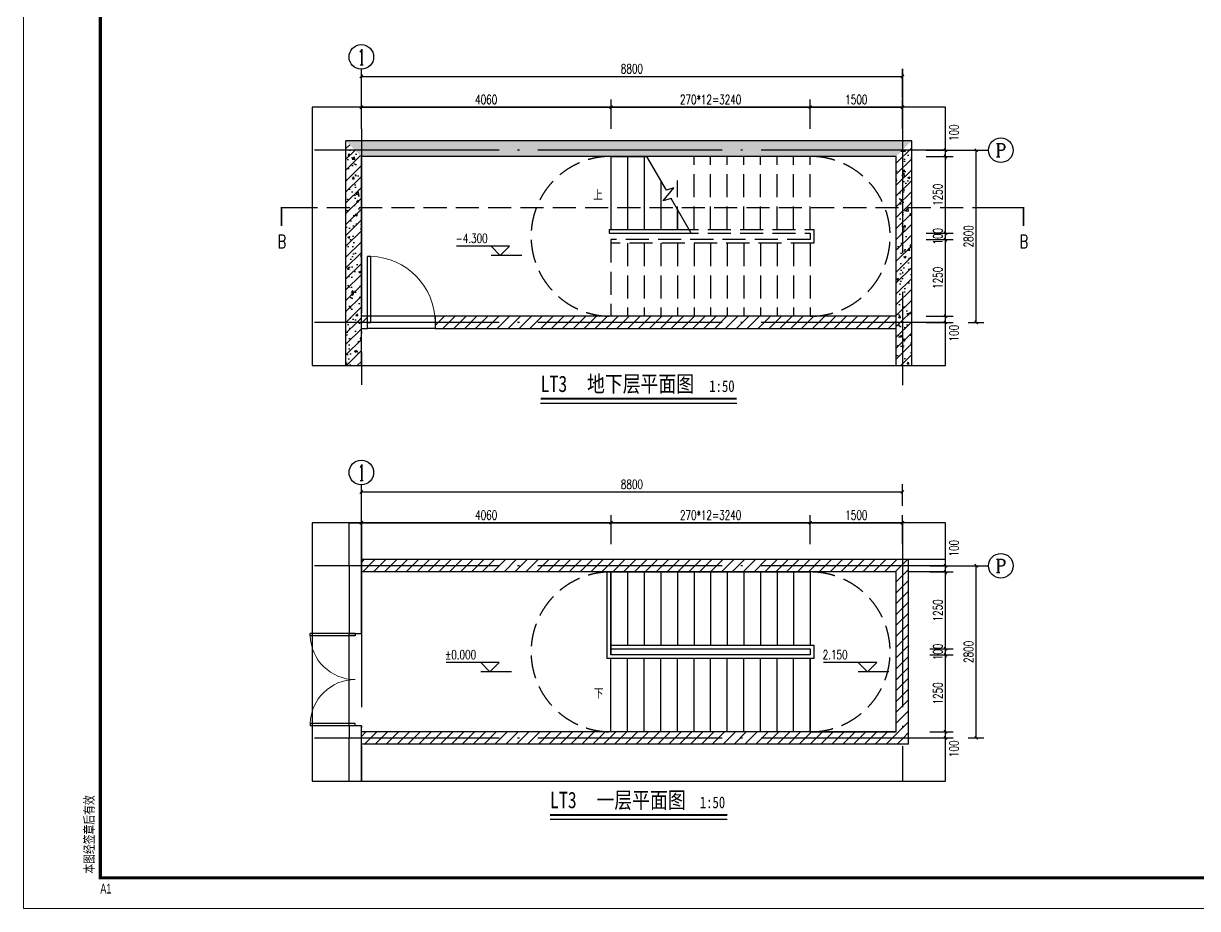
# Model space of a CAD drawing. Extents: x 409931 to 937299, y -508824 to 132289.
# Drawn here: x 570355 to 589449, y -204324 to -189934 of the extents above; entities that cross this region are included whole.
import ezdxf
from ezdxf.enums import TextEntityAlignment as Align

# ---------------------------------------------------------------- set-up
doc = ezdxf.new("R2010")
doc.units = 0
doc.header["$LTSCALE"] = 1500
doc.header["$MEASUREMENT"] = 0
doc.linetypes.add('DASH', pattern=[0.35, 0.25, -0.1])
doc.linetypes.add('DOTE', pattern=[2.42, 2, -0.2, 0.02, -0.2])
doc.layers.get('Defpoints').update_dxf_attribs({"color": 252})
for name, color, linetype in [('A-Carline(交通流线)', 136, 'Continuous'), ('A-Hatch2(建筑填充2立面)', 9, 'Continuous'), ('AXIS', 3, 'Continuous'), ('AXIS_TEXT', 7, 'Continuous'), ('DIM_ELEV', 3, 'Continuous'), ('DIM_SYMB', 3, 'Continuous'), ('DOOR_FIRE', 4, 'Continuous'), ('DOTE', 1, 'Continuous'), ('PUB_DIM', 3, 'Continuous'), ('PUB_HATCH', 8, 'Continuous'), ('PUB_TEXT', 7, 'Continuous'), ('STAIR', 2, 'Continuous'), ('WALL', 7, 'Continuous'), ('WALL-MOVE', 6, 'Continuous'), ('WINDOW', 4, 'Continuous')]:
    doc.layers.add(name, color=color, linetype=linetype)
doc.layers.add('TK', color=151, linetype='Continuous', lineweight=13)
doc.styles.add('_TCH_AXIS', font='COMPLEX', dxfattribs={"bigfont": 'GBCBIG'})
doc.styles.add('_TCH_DIM', font='SIMPLEX', dxfattribs={"bigfont": 'GBCBIG'})
doc.styles.add('_TCH_DIM_T3', font='SIMPLEX', dxfattribs={"width": 0.705882, "bigfont": 'GBCBIG'})
doc.styles.add('_TCH_LABEL', font='COMPLEX', dxfattribs={"bigfont": 'GBCBIG'})
doc.styles.add('T&D', font='haiwenrs.shx', dxfattribs={"width": 0.7, "bigfont": 'hztxt.shx'})
doc.styles.add('仿宋体', font='', dxfattribs={"width": 0.8})
doc.styles.get('仿宋体').set_extended_font_data('SimSun')
doc.dimstyles.new('_TCH_ARCH&&50', dxfattribs={"dimtxt": 148.75, "dimasz": 50, "dimexe": 125, "dimexo": 150, "dimgap": 50, "dimtad": 1, "dimdec": 0, "dimzin": 0, "dimdsep": 46, "dimtxsty": '_TCH_DIM_T3', "dimblk": 'ARCHTICK', "dimcen": 0.09, "dimclrt": 7, "dimazin": 2, "dimtfac": 1, "dimtdec": 0, "dimtix": 1, "dimtmove": 2, "dimatfit": 3, "dimfxl": 0, "dimtolj": 1, "dimtzin": 0, "dimarcsym": 0})
pattern_1 = [(45, (0, 89.76), (-88.388383, 88.388383), [])]
pattern_2 = [(45, (0, 0), (-88.388348, 88.388348), []), (50, (0, 0), (358.63009, -31.37607), [37.5, -412.5]), (355, (0, 0), (-69.37567, 376.09607), [30, -330]), (100.4514, (29.9, -2.6), (289.2547, 344.71977), [31.8701, -350.57106]), (46.1842, (0, 100), (533.62052, -82.7595), [56.25, -618.75]), (96.6356, (44.47, 93.1), (467.33135, 487.05894), [47.80514, -525.8565]), (351.1842, (0, 100), (467.33097, 487.0593), [45, -495]), (21, (50, 75), (298.45353, -201.30945), [37.5, -412.5]), (326, (50, 75), (121.65767, 362.57502), [30, -330]), (71.4514, (74.87, 58.22), (420.11131, 161.26525), [31.8701, -350.57106]), (37.5, (0, 0), (6.079928, 166.446927), [0, -326, 0, -335, 0, -331.25]), (7.5, (0, 0), (131.53477, 197.205856), [0, -191, 0, -318.5, 0, -126.25]), (327.5, (-111.5, 0), (266.911218, -11.277436), [0, -125, 0, -390, 0, -517.5]), (317.5, (-161.5, 0), (291.593085, 50.05249), [0, -162.5, 0, -259, 0, -367.5])]

# ---------------------------------------------------------------- blocks, each defined once
blk = doc.blocks.new('A1')
at = {"layer": 'TK'}
for p, q in [((-42050, 29700), (-42050, 0)), ((-40800, 29200), (-40800, 500)), ((-40800, 500), (-500, 500)), ((-42050, 0), (0, 0))]:
    blk.add_line(p, q, dxfattribs=at)
at = {"layer": 'TK', "const_width": 50}
blk.add_lwpolyline([(-40800, 29200), (-500, 29200), (-500, 500), (-40800, 500)], close=True, dxfattribs=at)
at = {"layer": 'TK', "style": 'T&D', "width": 0.7}
blk.add_text('本图经签章后有效', height=175, rotation=90, dxfattribs=at).set_placement((-40889, 567))
blk.add_text('A1', height=157.5, dxfattribs=at).set_placement((-40800, 244))
blk = doc.blocks.new('_ArchTick')
at = {"color": 0, "linetype": 'ByBlock', "const_width": 0.4}
blk.add_lwpolyline([(-0.5, -0.5), (0.5, 0.5)], dxfattribs=at)
blk = doc.blocks.new('*D330')
at = {"layer": 'Defpoints', "color": 0}
for p in [(584650, -191294), (583150, -191794), (584650, -191794)]:
    blk.add_point(p, dxfattribs=at)
at = {"layer": 'PUB_DIM', "color": 0, "lineweight": -2}
for p, q in [((583150, -191644), (583150, -191169)), ((583150, -191294), (584650, -191294)), ((584650, -191644), (584650, -191169))]:
    blk.add_line(p, q, dxfattribs=at)
at = {"layer": 'PUB_DIM', "color": 0, "lineweight": -2, "xscale": 50, "yscale": 50, "zscale": 50, "rotation": 180}
blk.add_blockref('_ArchTick', (583150, -191294), dxfattribs=at)
at = {"layer": 'PUB_DIM', "color": 0, "lineweight": -2, "xscale": 50, "yscale": 50, "zscale": 50}
blk.add_blockref('_ArchTick', (584650, -191294), dxfattribs=at)
at = {"layer": 'PUB_DIM', "color": 7, "insert": (583900, -191170), "char_height": 148.8, "attachment_point": 5, "style": '_TCH_DIM_T3'}
blk.add_mtext('\\A1;1500', dxfattribs=at)
blk = doc.blocks.new('*D331')
at = {"layer": 'Defpoints', "color": 0}
for p in [(583150, -191294), (579910, -191794), (583150, -191794)]:
    blk.add_point(p, dxfattribs=at)
at = {"layer": 'PUB_DIM', "color": 0, "lineweight": -2}
for p, q in [((579910, -191644), (579910, -191169)), ((579910, -191294), (583150, -191294)), ((583150, -191644), (583150, -191169))]:
    blk.add_line(p, q, dxfattribs=at)
at = {"layer": 'PUB_DIM', "color": 0, "lineweight": -2, "xscale": 50, "yscale": 50, "zscale": 50, "rotation": 180}
blk.add_blockref('_ArchTick', (579910, -191294), dxfattribs=at)
at = {"layer": 'PUB_DIM', "color": 0, "lineweight": -2, "xscale": 50, "yscale": 50, "zscale": 50}
blk.add_blockref('_ArchTick', (583150, -191294), dxfattribs=at)
at = {"layer": 'PUB_DIM', "color": 7, "insert": (581530, -191170), "char_height": 148.75, "attachment_point": 5, "style": '_TCH_DIM_T3'}
blk.add_mtext('\\A1;270*12=3240', dxfattribs=at)
blk = doc.blocks.new('*D332')
at = {"layer": 'Defpoints', "color": 0}
for p in [(579910, -191294), (575850, -191794), (579910, -191794)]:
    blk.add_point(p, dxfattribs=at)
at = {"layer": 'PUB_DIM', "color": 0, "lineweight": -2}
for p, q in [((575850, -191644), (575850, -191169)), ((575850, -191294), (579910, -191294)), ((579910, -191644), (579910, -191169))]:
    blk.add_line(p, q, dxfattribs=at)
at = {"layer": 'PUB_DIM', "color": 0, "lineweight": -2, "xscale": 50, "yscale": 50, "zscale": 50, "rotation": 180}
blk.add_blockref('_ArchTick', (575850, -191294), dxfattribs=at)
at = {"layer": 'PUB_DIM', "color": 0, "lineweight": -2, "xscale": 50, "yscale": 50, "zscale": 50}
blk.add_blockref('_ArchTick', (579910, -191294), dxfattribs=at)
at = {"layer": 'PUB_DIM', "color": 7, "insert": (577880, -191170), "char_height": 148.8, "attachment_point": 5, "style": '_TCH_DIM_T3'}
blk.add_mtext('\\A1;4060', dxfattribs=at)
blk = doc.blocks.new('*D333')
at = {"layer": 'Defpoints', "color": 0}
for p in [(584650, -190794), (575850, -191294), (584650, -191294)]:
    blk.add_point(p, dxfattribs=at)
at = {"layer": 'PUB_DIM', "color": 0, "lineweight": -2}
for p, q in [((575850, -191144), (575850, -190669)), ((584650, -191144), (584650, -190669)), ((575850, -190794), (584650, -190794))]:
    blk.add_line(p, q, dxfattribs=at)
at = {"layer": 'PUB_DIM', "color": 0, "lineweight": -2, "xscale": 50, "yscale": 50, "zscale": 50, "rotation": 180}
blk.add_blockref('_ArchTick', (575850, -190794), dxfattribs=at)
at = {"layer": 'PUB_DIM', "color": 0, "lineweight": -2, "xscale": 50, "yscale": 50, "zscale": 50}
blk.add_blockref('_ArchTick', (584650, -190794), dxfattribs=at)
at = {"layer": 'PUB_DIM', "color": 7, "insert": (580250, -190670), "char_height": 148.8, "attachment_point": 5, "style": '_TCH_DIM_T3'}
blk.add_mtext('\\A1;8800', dxfattribs=at)
blk = doc.blocks.new('*D334')
at = {"layer": 'Defpoints', "color": 0}
for p in [(585566, -191994), (585850, -191994), (585566, -194794)]:
    blk.add_point(p, dxfattribs=at)
at = {"layer": 'PUB_DIM', "color": 0, "lineweight": -2}
for p, q in [((585716, -191994), (585975, -191994)), ((585850, -194794), (585850, -191994)), ((585716, -194794), (585975, -194794))]:
    blk.add_line(p, q, dxfattribs=at)
at = {"layer": 'PUB_DIM', "color": 0, "lineweight": -2, "xscale": 50, "yscale": 50, "zscale": 50}
for p, rotation in [((585850, -191994), 90), ((585850, -194794), 270)]:
    blk.add_blockref('_ArchTick', p, dxfattribs=dict(at, rotation=rotation))
at = {"layer": 'PUB_DIM', "color": 7, "insert": (585725, -193394), "char_height": 148.8, "attachment_point": 5, "rotation": 90, "style": '_TCH_DIM_T3'}
blk.add_mtext('\\A1;2800', dxfattribs=at)
blk = doc.blocks.new('*D335')
at = {"layer": 'Defpoints', "color": 0}
for p in [(584885, -194694), (585350, -194694), (584885, -194794)]:
    blk.add_point(p, dxfattribs=at)
at = {"layer": 'PUB_DIM', "color": 0, "lineweight": -2}
for p, q in [((585035, -194694), (585475, -194694)), ((585350, -194794), (585350, -194694)), ((585035, -194794), (585475, -194794))]:
    blk.add_line(p, q, dxfattribs=at)
at = {"layer": 'PUB_DIM', "color": 0, "lineweight": -2, "xscale": 50, "yscale": 50, "zscale": 50}
for p, rotation in [((585350, -194694), 90), ((585350, -194794), 270)]:
    blk.add_blockref('_ArchTick', p, dxfattribs=dict(at, rotation=rotation))
at = {"layer": 'PUB_DIM', "color": 7, "insert": (585487, -194969), "char_height": 148.8, "attachment_point": 5, "rotation": 90, "style": '_TCH_DIM_T3'}
blk.add_mtext('\\A1;100', dxfattribs=at)
blk = doc.blocks.new('*D336')
at = {"layer": 'Defpoints', "color": 0}
for p in [(584885, -193444), (585350, -193444), (584885, -194694)]:
    blk.add_point(p, dxfattribs=at)
at = {"layer": 'PUB_DIM', "color": 0, "lineweight": -2}
for p, q in [((585035, -193444), (585475, -193444)), ((585350, -194694), (585350, -193444)), ((585035, -194694), (585475, -194694))]:
    blk.add_line(p, q, dxfattribs=at)
at = {"layer": 'PUB_DIM', "color": 0, "lineweight": -2, "xscale": 50, "yscale": 50, "zscale": 50}
for p, rotation in [((585350, -193444), 90), ((585350, -194694), 270)]:
    blk.add_blockref('_ArchTick', p, dxfattribs=dict(at, rotation=rotation))
at = {"layer": 'PUB_DIM', "color": 7, "insert": (585225, -194069), "char_height": 148.8, "attachment_point": 5, "rotation": 90, "style": '_TCH_DIM_T3'}
blk.add_mtext('\\A1;1250', dxfattribs=at)
blk = doc.blocks.new('*D337')
at = {"layer": 'Defpoints', "color": 0}
for p in [(584885, -193344), (585350, -193344), (584885, -193444)]:
    blk.add_point(p, dxfattribs=at)
at = {"layer": 'PUB_DIM', "color": 0, "lineweight": -2}
for p, q in [((585035, -193344), (585475, -193344)), ((585350, -193344), (585350, -193294)), ((585350, -193444), (585350, -193344)), ((585035, -193444), (585475, -193444)), ((585350, -193444), (585350, -193494))]:
    blk.add_line(p, q, dxfattribs=at)
at = {"layer": 'PUB_DIM', "color": 0, "lineweight": -2, "xscale": 50, "yscale": 50, "zscale": 50}
for p, rotation in [((585350, -193344), 270), ((585350, -193444), 90)]:
    blk.add_blockref('_ArchTick', p, dxfattribs=dict(at, rotation=rotation))
at = {"layer": 'PUB_DIM', "color": 7, "insert": (585225, -193394), "char_height": 148.8, "attachment_point": 5, "rotation": 90, "style": '_TCH_DIM_T3'}
blk.add_mtext('\\A1;100', dxfattribs=at)
blk = doc.blocks.new('*D338')
at = {"layer": 'Defpoints', "color": 0}
for p in [(584885, -192094), (585350, -192094), (584885, -193344)]:
    blk.add_point(p, dxfattribs=at)
at = {"layer": 'PUB_DIM', "color": 0, "lineweight": -2}
for p, q in [((585035, -192094), (585475, -192094)), ((585350, -193344), (585350, -192094)), ((585035, -193344), (585475, -193344))]:
    blk.add_line(p, q, dxfattribs=at)
at = {"layer": 'PUB_DIM', "color": 0, "lineweight": -2, "xscale": 50, "yscale": 50, "zscale": 50}
for p, rotation in [((585350, -192094), 90), ((585350, -193344), 270)]:
    blk.add_blockref('_ArchTick', p, dxfattribs=dict(at, rotation=rotation))
at = {"layer": 'PUB_DIM', "color": 7, "insert": (585225, -192719), "char_height": 148.8, "attachment_point": 5, "rotation": 90, "style": '_TCH_DIM_T3'}
blk.add_mtext('\\A1;1250', dxfattribs=at)
blk = doc.blocks.new('*D339')
at = {"layer": 'Defpoints', "color": 0}
for p in [(584885, -191994), (585350, -191994), (584885, -192094)]:
    blk.add_point(p, dxfattribs=at)
at = {"layer": 'PUB_DIM', "color": 0, "lineweight": -2}
for p, q in [((585035, -191994), (585475, -191994)), ((585350, -191994), (585350, -191944)), ((585350, -192094), (585350, -191994)), ((585035, -192094), (585475, -192094)), ((585350, -192094), (585350, -192144))]:
    blk.add_line(p, q, dxfattribs=at)
at = {"layer": 'PUB_DIM', "color": 0, "lineweight": -2, "xscale": 50, "yscale": 50, "zscale": 50}
for p, rotation in [((585350, -191994), 270), ((585350, -192094), 90)]:
    blk.add_blockref('_ArchTick', p, dxfattribs=dict(at, rotation=rotation))
at = {"layer": 'PUB_DIM', "color": 7, "insert": (585487, -191709), "char_height": 148.8, "attachment_point": 5, "rotation": 90, "style": '_TCH_DIM_T3'}
blk.add_mtext('\\A1;100', dxfattribs=at)
blk = doc.blocks.new('*D340')
at = {"layer": 'Defpoints', "color": 0}
for p in [(584650, -198051), (583150, -198551), (584650, -198551)]:
    blk.add_point(p, dxfattribs=at)
at = {"layer": 'PUB_DIM', "color": 0, "lineweight": -2}
for p, q in [((583150, -198401), (583150, -197926)), ((584650, -198401), (584650, -197926)), ((583150, -198051), (584650, -198051))]:
    blk.add_line(p, q, dxfattribs=at)
at = {"layer": 'PUB_DIM', "color": 0, "lineweight": -2, "xscale": 50, "yscale": 50, "zscale": 50, "rotation": 180}
blk.add_blockref('_ArchTick', (583150, -198051), dxfattribs=at)
at = {"layer": 'PUB_DIM', "color": 0, "lineweight": -2, "xscale": 50, "yscale": 50, "zscale": 50}
blk.add_blockref('_ArchTick', (584650, -198051), dxfattribs=at)
at = {"layer": 'PUB_DIM', "color": 7, "insert": (583900, -197927), "char_height": 148.8, "attachment_point": 5, "style": '_TCH_DIM_T3'}
blk.add_mtext('\\A1;1500', dxfattribs=at)
blk = doc.blocks.new('*D341')
at = {"layer": 'Defpoints', "color": 0}
for p in [(583150, -198051), (579910, -198551), (583150, -198551)]:
    blk.add_point(p, dxfattribs=at)
at = {"layer": 'PUB_DIM', "color": 0, "lineweight": -2}
for p, q in [((579910, -198401), (579910, -197926)), ((583150, -198401), (583150, -197926)), ((579910, -198051), (583150, -198051))]:
    blk.add_line(p, q, dxfattribs=at)
at = {"layer": 'PUB_DIM', "color": 0, "lineweight": -2, "xscale": 50, "yscale": 50, "zscale": 50, "rotation": 180}
blk.add_blockref('_ArchTick', (579910, -198051), dxfattribs=at)
at = {"layer": 'PUB_DIM', "color": 0, "lineweight": -2, "xscale": 50, "yscale": 50, "zscale": 50}
blk.add_blockref('_ArchTick', (583150, -198051), dxfattribs=at)
at = {"layer": 'PUB_DIM', "color": 7, "insert": (581530, -197927), "char_height": 148.75, "attachment_point": 5, "style": '_TCH_DIM_T3'}
blk.add_mtext('\\A1;270*12=3240', dxfattribs=at)
blk = doc.blocks.new('*D342')
at = {"layer": 'Defpoints', "color": 0}
for p in [(579910, -198051), (575850, -198551), (579910, -198551)]:
    blk.add_point(p, dxfattribs=at)
at = {"layer": 'PUB_DIM', "color": 0, "lineweight": -2}
for p, q in [((575850, -198401), (575850, -197926)), ((579910, -198401), (579910, -197926)), ((575850, -198051), (579910, -198051))]:
    blk.add_line(p, q, dxfattribs=at)
at = {"layer": 'PUB_DIM', "color": 0, "lineweight": -2, "xscale": 50, "yscale": 50, "zscale": 50, "rotation": 180}
blk.add_blockref('_ArchTick', (575850, -198051), dxfattribs=at)
at = {"layer": 'PUB_DIM', "color": 0, "lineweight": -2, "xscale": 50, "yscale": 50, "zscale": 50}
blk.add_blockref('_ArchTick', (579910, -198051), dxfattribs=at)
at = {"layer": 'PUB_DIM', "color": 7, "insert": (577880, -197927), "char_height": 148.8, "attachment_point": 5, "style": '_TCH_DIM_T3'}
blk.add_mtext('\\A1;4060', dxfattribs=at)
blk = doc.blocks.new('*D343')
at = {"layer": 'Defpoints', "color": 0}
for p in [(584650, -197551), (575850, -197926), (584650, -197926)]:
    blk.add_point(p, dxfattribs=at)
at = {"layer": 'PUB_DIM', "color": 0, "lineweight": -2}
for p, q in [((575850, -197776), (575850, -197426)), ((584650, -197776), (584650, -197426)), ((575850, -197551), (584650, -197551))]:
    blk.add_line(p, q, dxfattribs=at)
at = {"layer": 'PUB_DIM', "color": 0, "lineweight": -2, "xscale": 50, "yscale": 50, "zscale": 50, "rotation": 180}
blk.add_blockref('_ArchTick', (575850, -197551), dxfattribs=at)
at = {"layer": 'PUB_DIM', "color": 0, "lineweight": -2, "xscale": 50, "yscale": 50, "zscale": 50}
blk.add_blockref('_ArchTick', (584650, -197551), dxfattribs=at)
at = {"layer": 'PUB_DIM', "color": 7, "insert": (580250, -197427), "char_height": 148.8, "attachment_point": 5, "style": '_TCH_DIM_T3'}
blk.add_mtext('\\A1;8800', dxfattribs=at)
blk = doc.blocks.new('*D344')
at = {"layer": 'Defpoints', "color": 0}
for p in [(585566, -198751), (585850, -198751), (585566, -201551)]:
    blk.add_point(p, dxfattribs=at)
at = {"layer": 'PUB_DIM', "color": 0, "lineweight": -2}
for p, q in [((585716, -198751), (585975, -198751)), ((585850, -201551), (585850, -198751)), ((585716, -201551), (585975, -201551))]:
    blk.add_line(p, q, dxfattribs=at)
at = {"layer": 'PUB_DIM', "color": 0, "lineweight": -2, "xscale": 50, "yscale": 50, "zscale": 50}
for p, rotation in [((585850, -198751), 90), ((585850, -201551), 270)]:
    blk.add_blockref('_ArchTick', p, dxfattribs=dict(at, rotation=rotation))
at = {"layer": 'PUB_DIM', "color": 7, "insert": (585725, -200151), "char_height": 148.8, "attachment_point": 5, "rotation": 90, "style": '_TCH_DIM_T3'}
blk.add_mtext('\\A1;2800', dxfattribs=at)
blk = doc.blocks.new('*D345')
at = {"layer": 'Defpoints', "color": 0}
for p in [(584944, -201451), (584944, -201551), (585350, -201451)]:
    blk.add_point(p, dxfattribs=at)
at = {"layer": 'PUB_DIM', "color": 0, "lineweight": -2}
for p, q in [((585094, -201451), (585475, -201451)), ((585094, -201551), (585475, -201551)), ((585350, -201551), (585350, -201451))]:
    blk.add_line(p, q, dxfattribs=at)
at = {"layer": 'PUB_DIM', "color": 0, "lineweight": -2, "xscale": 50, "yscale": 50, "zscale": 50}
for p, rotation in [((585350, -201451), 90), ((585350, -201551), 270)]:
    blk.add_blockref('_ArchTick', p, dxfattribs=dict(at, rotation=rotation))
at = {"layer": 'PUB_DIM', "color": 7, "insert": (585487, -201726), "char_height": 148.8, "attachment_point": 5, "rotation": 90, "style": '_TCH_DIM_T3'}
blk.add_mtext('\\A1;100', dxfattribs=at)
blk = doc.blocks.new('*D346')
at = {"layer": 'Defpoints', "color": 0}
for p in [(584944, -200201), (585350, -200201), (584944, -201451)]:
    blk.add_point(p, dxfattribs=at)
at = {"layer": 'PUB_DIM', "color": 0, "lineweight": -2}
for p, q in [((585094, -200201), (585475, -200201)), ((585350, -201451), (585350, -200201)), ((585094, -201451), (585475, -201451))]:
    blk.add_line(p, q, dxfattribs=at)
at = {"layer": 'PUB_DIM', "color": 0, "lineweight": -2, "xscale": 50, "yscale": 50, "zscale": 50}
for p, rotation in [((585350, -200201), 90), ((585350, -201451), 270)]:
    blk.add_blockref('_ArchTick', p, dxfattribs=dict(at, rotation=rotation))
at = {"layer": 'PUB_DIM', "color": 7, "insert": (585225, -200826), "char_height": 148.8, "attachment_point": 5, "rotation": 90, "style": '_TCH_DIM_T3'}
blk.add_mtext('\\A1;1250', dxfattribs=at)
blk = doc.blocks.new('*D347')
at = {"layer": 'Defpoints', "color": 0}
for p in [(584944, -200101), (585350, -200101), (584944, -200201)]:
    blk.add_point(p, dxfattribs=at)
at = {"layer": 'PUB_DIM', "color": 0, "lineweight": -2}
for p, q in [((585094, -200101), (585475, -200101)), ((585350, -200101), (585350, -200051)), ((585350, -200201), (585350, -200101)), ((585094, -200201), (585475, -200201)), ((585350, -200201), (585350, -200251))]:
    blk.add_line(p, q, dxfattribs=at)
at = {"layer": 'PUB_DIM', "color": 0, "lineweight": -2, "xscale": 50, "yscale": 50, "zscale": 50}
for p, rotation in [((585350, -200101), 270), ((585350, -200201), 90)]:
    blk.add_blockref('_ArchTick', p, dxfattribs=dict(at, rotation=rotation))
at = {"layer": 'PUB_DIM', "color": 7, "insert": (585225, -200151), "char_height": 148.8, "attachment_point": 5, "rotation": 90, "style": '_TCH_DIM_T3'}
blk.add_mtext('\\A1;100', dxfattribs=at)
blk = doc.blocks.new('*D348')
at = {"layer": 'Defpoints', "color": 0}
for p in [(584944, -198851), (585350, -198851), (584944, -200101)]:
    blk.add_point(p, dxfattribs=at)
at = {"layer": 'PUB_DIM', "color": 0, "lineweight": -2}
for p, q in [((585094, -198851), (585475, -198851)), ((585350, -200101), (585350, -198851)), ((585094, -200101), (585475, -200101))]:
    blk.add_line(p, q, dxfattribs=at)
at = {"layer": 'PUB_DIM', "color": 0, "lineweight": -2, "xscale": 50, "yscale": 50, "zscale": 50}
for p, rotation in [((585350, -198851), 90), ((585350, -200101), 270)]:
    blk.add_blockref('_ArchTick', p, dxfattribs=dict(at, rotation=rotation))
at = {"layer": 'PUB_DIM', "color": 7, "insert": (585225, -199476), "char_height": 148.8, "attachment_point": 5, "rotation": 90, "style": '_TCH_DIM_T3'}
blk.add_mtext('\\A1;1250', dxfattribs=at)
blk = doc.blocks.new('*D349')
at = {"layer": 'Defpoints', "color": 0}
for p in [(584944, -198751), (585350, -198751), (584944, -198851)]:
    blk.add_point(p, dxfattribs=at)
at = {"layer": 'PUB_DIM', "color": 0, "lineweight": -2}
for p, q in [((585094, -198751), (585475, -198751)), ((585350, -198751), (585350, -198701)), ((585350, -198851), (585350, -198751)), ((585094, -198851), (585475, -198851)), ((585350, -198851), (585350, -198901))]:
    blk.add_line(p, q, dxfattribs=at)
at = {"layer": 'PUB_DIM', "color": 0, "lineweight": -2, "xscale": 50, "yscale": 50, "zscale": 50}
for p, rotation in [((585350, -198751), 270), ((585350, -198851), 90)]:
    blk.add_blockref('_ArchTick', p, dxfattribs=dict(at, rotation=rotation))
at = {"layer": 'PUB_DIM', "color": 7, "insert": (585487, -198466), "char_height": 148.8, "attachment_point": 5, "rotation": 90, "style": '_TCH_DIM_T3'}
blk.add_mtext('\\A1;100', dxfattribs=at)
blk = doc.blocks.new('$DorLib2D$00000002')
for p, q in [((-0.5, 0), (-0.5, 0.4875)), ((-0.475, 0.4875), (-0.5, 0.4875)), ((-0.475, 0), (-0.475, 0.4875)), ((0.475, 0), (0.475, 0.4875)), ((0.475, 0.4875), (0.5, 0.4875)), ((0.5, 0), (0.5, 0.4875)), ((-0.5, 0), (-0.475, 0)), ((0.5, 0), (0.475, 0))]:
    blk.add_line(p, q)
at = {"lineweight": 13}
for centre, start, end in [((-0.4875, 0), 0, 88.53072), ((0.4875, 0), 91.46928, 180)]:
    blk.add_arc(centre, 0.4875, start, end, dxfattribs=at)
blk = doc.blocks.new('$DorLib2D$00000001')
for p, q in [((0.45, 0.975), (0.5, 0.975)), ((0.45, 0), (0.45, 0.975)), ((0.5, 0), (0.5, 0.975)), ((0.5, 0), (0.45, 0))]:
    blk.add_line(p, q)
at = {"lineweight": 13}
blk.add_arc((0.475, 0), 0.975, 91.4693, 180, dxfattribs=at)

msp = doc.modelspace()

# ---------------------------------------------------------------- hatches: boundary and pattern name
at = {"layer": 'PUB_HATCH'}
h = msp.add_hatch(dxfattribs=at)
h.set_pattern_fill('钢筋混凝土', color=256, scale=50, style=0)
h.set_pattern_definition(pattern_2)
h.paths.add_polyline_path([(584549.8, -192094.2), (584799.8, -191844.2), (575599.8, -191844.2), (575849.8, -192094.2)])
h = msp.add_hatch(dxfattribs=at)
h.set_pattern_fill('钢筋混凝土', color=256, scale=50, style=0)
h.set_pattern_definition(pattern_2)
h.paths.add_polyline_path([(575599.8, -194794.2), (575849.8, -194794.2), (575849.8, -192094.2), (575599.8, -191844.2)])
h = msp.add_hatch(dxfattribs=at)
h.set_pattern_fill('钢筋混凝土', color=256, scale=50, style=0)
h.set_pattern_definition(pattern_2)
h.paths.add_polyline_path([(584549.8, -194794.2), (584799.8, -194794.2), (584799.8, -191844.2), (584549.8, -192094.2)])
h = msp.add_hatch(dxfattribs=at)
h.set_pattern_fill('普通砖', color=256, scale=50, style=0)
h.set_pattern_definition(pattern_1)
h.paths.add_polyline_path([(575849.8, -194894.2), (575949.8, -194894.2), (575949.8, -194694.2), (575849.8, -194694.2)])
h = msp.add_hatch(dxfattribs=at)
h.set_pattern_fill('普通砖', color=256, scale=50, style=0)
h.set_pattern_definition(pattern_1)
h.paths.add_polyline_path([(584549.8, -194694.2), (577049.8, -194694.2), (577049.8, -194894.2), (584549.8, -194894.2)])
h = msp.add_hatch(dxfattribs=at)
h.set_pattern_fill('钢筋混凝土', color=256, scale=50, style=0)
h.set_pattern_definition(pattern_2)
h.paths.add_polyline_path([(575849.8, -195494.2), (575849.8, -194794.2), (575599.8, -194794.2), (575599.8, -195494.2)])
h = msp.add_hatch(dxfattribs=at)
h.set_pattern_fill('钢筋混凝土', color=256, scale=50, style=0)
h.set_pattern_definition(pattern_2)
h.paths.add_polyline_path([(584799.8, -195494.2), (584799.8, -194794.2), (584549.8, -194794.2), (584549.8, -195494.2)])
h = msp.add_hatch(dxfattribs=at)
h.set_pattern_fill('普通砖', color=256, scale=50, style=0)
h.set_pattern_definition(pattern_1)
h.paths.add_polyline_path([(584549.8, -198851.2), (584749.8, -198651.2), (575849.8, -198651.2), (575849.8, -198851.2)])
h = msp.add_hatch(dxfattribs=at)
h.set_pattern_fill('普通砖', color=256, scale=50, style=0)
h.set_pattern_definition(pattern_1)
h.paths.add_polyline_path([(584549.8, -201451.2), (584749.8, -201651.2), (584749.8, -198651.2), (584549.8, -198851.2)])
h = msp.add_hatch(dxfattribs=at)
h.set_pattern_fill('普通砖', color=256, scale=50, style=0)
h.set_pattern_definition(pattern_1)
h.paths.add_polyline_path([(584749.8, -201651.2), (584549.8, -201451.2), (575849.8, -201451.2), (575849.8, -201651.2)])

# ---------------------------------------------------------------- linework, layer by layer
at = {"layer": 'A-Carline(交通流线)', "linetype": 'DASH'}
for centre, start, end in [((579909.8, -193394.2), 89.99945, 270), ((583149.8, -193394.2), 270, 90.00055), ((579909.8, -200151.2), 89.99945, 270), ((583149.8, -200151.2), 270, 90.00055)]:
    msp.add_arc(centre, 1300, start, end, dxfattribs=at)
at = {"layer": 'A-Hatch2(建筑填充2立面)'}
for points in [[(585349.8, -191294.2), (575049.8, -191294.2), (575049.8, -195494.2), (585349.8, -195494.2)], [(585349.8, -198051.2), (575049.8, -198051.2), (575049.8, -202251.2), (585349.8, -202251.2)]]:
    msp.add_lwpolyline(points, close=True, dxfattribs=at)
at = {"layer": 'AXIS'}
for p, q in [((575849.8, -191294.2), (575849.8, -190677.7)), ((585349.8, -191994.2), (586049.8, -191994.2)), ((575849.8, -198051.2), (575849.8, -197434.6)), ((585349.8, -198751.2), (586049.8, -198751.2))]:
    msp.add_line(p, q, dxfattribs=at)
for centre in [(575849.8, -190477.7), (586249.8, -191994.2), (575849.8, -197234.6), (586249.8, -198751.2)]:
    msp.add_circle(centre, 200, dxfattribs=at)
at = {"layer": 'DIM_ELEV'}
for p, q in [((578260, -193554.8), (577397, -193554.8)), ((578110, -193704.8), (577960, -193554.8)), ((578110, -193704.8), (578260, -193554.8)), ((578460, -193704.8), (577960, -193704.8)), ((578090.8, -200324.2), (577227.8, -200324.2)), ((577940.8, -200474.2), (577790.8, -200324.2)), ((578290.8, -200474.2), (577790.8, -200474.2)), ((577940.8, -200474.2), (578090.8, -200324.2)), ((584230.8, -200324.2), (583367.8, -200324.2)), ((584080.8, -200474.2), (583930.8, -200324.2)), ((584430.8, -200474.2), (583930.8, -200474.2)), ((584080.8, -200474.2), (584230.8, -200324.2))]:
    msp.add_line(p, q, dxfattribs=at)
at = {"layer": 'DIM_SYMB', "linetype": 'DASH'}
msp.add_line((574762.8, -192928), (586117.6, -192928), dxfattribs=at)
at = {"layer": 'DIM_SYMB'}
for points in [[(579774.8, -192719.2, 0, 0, 0), (580569.8, -192719.2, 40, 0, 0), (580719.8, -192719.2, 0, 0, 0)], [(579774.8, -200826.2, 0, 0, 0), (583849.8, -200826.2, 0, 0, 0), (583849.8, -199476.2, 0, 0, 0), (580194.8, -199476.2, 40, 0, 0), (580044.8, -199476.2, 0, 0, 0)]]:
    msp.add_lwpolyline(points, format="xyseb", dxfattribs=at)
for points, const_width in [([(574549.8, -193228), (574549.8, -192928), (575049.8, -192928)], 25), ([(586117.6, -192928), (586617.6, -192928), (586617.6, -193228)], 25), ([(578764.4, -196035.2), (581954, -196035.2)], 35), ([(578918, -202802.1), (581800.4, -202802.1)], 35)]:
    msp.add_lwpolyline(points, dxfattribs=dict(at, const_width=const_width))
for points in [[(578764.4, -196105.2), (581954, -196105.2)], [(578918, -202872.1), (581800.4, -202872.1)]]:
    msp.add_lwpolyline(points, dxfattribs=at)
at = {"layer": 'DOOR_FIRE'}
for p, q in [((577049.8, -194694.2, 120), (575949.8, -194694.2, 120)), ((577049.8, -194894.2, 120), (575949.8, -194894.2, 120))]:
    msp.add_line(p, q, dxfattribs=at)
at = {"layer": 'DOTE', "color": 1, "linetype": 'DOTE'}
for p, q in [((584649.8, -190669.2), (584649.8, -195812.5)), ((575849.8, -191644.2), (575849.8, -195808.9)), ((585349.8, -191994.2), (575049.8, -191994.2)), ((585349.8, -194794.2), (575049.8, -194794.2)), ((575849.8, -198051.2), (575849.8, -202251.2)), ((575849.8, -198051.2), (575849.8, -202251.2)), ((584649.8, -198051.2), (584649.8, -202251.2)), ((585349.8, -198751.2), (575049.8, -198751.2)), ((585349.8, -201551.2), (575049.8, -201551.2))]:
    msp.add_line(p, q, dxfattribs=at)
at = {"layer": 'STAIR'}
for p, q in [((579909.8, -192094.2), (580494, -192094.2)), ((579909.8, -192094.2), (579909.8, -193284.2)), ((580179.8, -192094.2), (580179.8, -193284.2)), ((580449.8, -192094.2), (580449.8, -193284.2)), ((580809.9, -192641.4), (580494, -192094.2)), ((580719.8, -192485.4), (580719.8, -193284.2)), ((580759.4, -192814.7), (580932.3, -192608.6)), ((580932.3, -192608.6), (580809.9, -192641.4)), ((580889.8, -192779.7), (580759.4, -192814.7)), ((581215.7, -193344.2), (580889.8, -192779.7)), ((580989.8, -192953), (580989.8, -193284.2)), ((579879.8, -193284.2), (581181, -193284.2)), ((579879.8, -193284.2), (579879.8, -193344.2)), ((579879.8, -193344.2), (581215.7, -193344.2)), ((579909.8, -193344.2), (581215.7, -193344.2)), ((579849.8, -200261.2), (579849.8, -198851.2)), ((579849.8, -198851.2), (579909.8, -198851.2)), ((579909.8, -198851.2), (583149.8, -198851.2)), ((579909.8, -198851.2), (579909.8, -200041.2)), ((579909.8, -200201.2), (579909.8, -198851.2)), ((580179.8, -198851.2), (580179.8, -200041.2)), ((580449.8, -198851.2), (580449.8, -200041.2)), ((580719.8, -198851.2), (580719.8, -200041.2)), ((580989.8, -198851.2), (580989.8, -200041.2)), ((581259.8, -198851.2), (581259.8, -200041.2)), ((581529.8, -198851.2), (581529.8, -200041.2)), ((581799.8, -198851.2), (581799.8, -200041.2)), ((582069.8, -198851.2), (582069.8, -200041.2)), ((582339.8, -198851.2), (582339.8, -200041.2)), ((582609.8, -198851.2), (582609.8, -200041.2)), ((582879.8, -198851.2), (582879.8, -200041.2)), ((583149.8, -198851.2), (583149.8, -200041.2)), ((584549.8, -198851.2), (583149.8, -198851.2)), ((583149.8, -198851.2), (583149.8, -200041.2)), ((584549.8, -201451.2), (584549.8, -198851.2)), ((579909.8, -200041.2), (579909.8, -200101.2)), ((579909.8, -200041.2), (583209.8, -200041.2)), ((579909.8, -200041.2), (579909.8, -200101.2)), ((579909.8, -200101.2), (583149.8, -200101.2)), ((579909.8, -200101.2), (583149.8, -200101.2)), ((579909.8, -200101.2), (579909.8, -200201.2)), ((583149.8, -200101.2), (583149.8, -200201.2)), ((583149.8, -200101.2), (583149.8, -200201.2)), ((583209.8, -200041.2), (583209.8, -200261.2)), ((583209.8, -200261.2), (579849.8, -200261.2)), ((583149.8, -200201.2), (579909.8, -200201.2)), ((583149.8, -200201.2), (579909.8, -200201.2)), ((579909.8, -201451.2), (579909.8, -200261.2)), ((580179.8, -201451.2), (580179.8, -200261.2)), ((580449.8, -201451.2), (580449.8, -200261.2)), ((580719.8, -201451.2), (580719.8, -200261.2)), ((580989.8, -201451.2), (580989.8, -200261.2)), ((581259.8, -201451.2), (581259.8, -200261.2)), ((581529.8, -201451.2), (581529.8, -200261.2)), ((581799.8, -201451.2), (581799.8, -200261.2)), ((582069.8, -201451.2), (582069.8, -200261.2)), ((582339.8, -201451.2), (582339.8, -200261.2)), ((582609.8, -201451.2), (582609.8, -200261.2)), ((582879.8, -201451.2), (582879.8, -200261.2)), ((583149.8, -201451.2), (583149.8, -200261.2)), ((583149.8, -200261.2), (583149.8, -201451.2)), ((583149.8, -201451.2), (579909.8, -201451.2)), ((583149.8, -201451.2), (584549.8, -201451.2))]:
    msp.add_line(p, q, dxfattribs=at)
at = {"layer": 'STAIR', "linetype": 'DASH'}
for p, q in [((581259.8, -193284.2), (581259.8, -192094.2)), ((581529.8, -193284.2), (581529.8, -192094.2)), ((581799.8, -193284.2), (581799.8, -192094.2)), ((582069.8, -193284.2), (582069.8, -192094.2)), ((582339.8, -193284.2), (582339.8, -192094.2)), ((582609.8, -193284.2), (582609.8, -192094.2)), ((582879.8, -193284.2), (582879.8, -192094.2)), ((583149.8, -193284.2), (583149.8, -192094.2)), ((580989.8, -193284.2), (580989.8, -192485.4)), ((579909.8, -193284.2), (583209.8, -193284.2)), ((579909.8, -193344.2), (583149.8, -193344.2)), ((583149.8, -193344.2), (583149.8, -193444.2)), ((583209.8, -193284.2), (583209.8, -193504.2)), ((583149.8, -193444.2), (579909.8, -193444.2)), ((579909.8, -193444.2), (579909.8, -194694.2)), ((583209.8, -193504.2), (579909.8, -193504.2)), ((580179.8, -193504.2), (580179.8, -194694.2)), ((580449.8, -193504.2), (580449.8, -194694.2)), ((580719.8, -193504.2), (580719.8, -194694.2)), ((580989.8, -193504.2), (580989.8, -194694.2)), ((581259.8, -193504.2), (581259.8, -194694.2)), ((581529.8, -193504.2), (581529.8, -194694.2)), ((581799.8, -193504.2), (581799.8, -194694.2)), ((582069.8, -193504.2), (582069.8, -194694.2)), ((582339.8, -193504.2), (582339.8, -194694.2)), ((582609.8, -193504.2), (582609.8, -194694.2)), ((582879.8, -193504.2), (582879.8, -194694.2)), ((583149.8, -193504.2), (583149.8, -194694.2))]:
    msp.add_line(p, q, dxfattribs=at)
at = {"layer": 'WALL'}
for p, q in [((584799.8, -191844.2), (575599.8, -191844.2)), ((575599.8, -194794.2), (575599.8, -191844.2)), ((584799.8, -194794.2), (584799.8, -191844.2)), ((584549.8, -192094.2), (575849.8, -192094.2)), ((575849.8, -194794.2), (575849.8, -192094.2)), ((584549.8, -194794.2), (584549.8, -192094.2)), ((575949.8, -194694.2), (575849.8, -194694.2)), ((575949.8, -194894.2), (575949.8, -194694.2)), ((584549.8, -194694.2), (577049.8, -194694.2)), ((577049.8, -194694.2), (577049.8, -194894.2)), ((575599.8, -195494.2), (575599.8, -194794.2)), ((575849.8, -195494.2), (575849.8, -194794.2)), ((575849.8, -194894.2), (575949.8, -194894.2)), ((577049.8, -194894.2), (584549.8, -194894.2)), ((584549.8, -195494.2), (584549.8, -194794.2)), ((584799.8, -195494.2), (584799.8, -194794.2)), ((575599.8, -195494.2), (575849.8, -195494.2)), ((584549.8, -195494.2), (584799.8, -195494.2)), ((584749.8, -198651.2), (575849.8, -198651.2)), ((584749.8, -201651.2), (584749.8, -198651.2)), ((584549.8, -198851.2), (575849.8, -198851.2)), ((584549.8, -201451.2), (584549.8, -198851.2)), ((584549.8, -201451.2), (575849.8, -201451.2)), ((584749.8, -201651.2), (575849.8, -201651.2))]:
    msp.add_line(p, q, dxfattribs=at)
at = {"layer": 'WALL-MOVE'}
for p, q in [((575649.8, -198751.2), (575649.8, -198051.2)), ((575649.8, -198051.2), (575849.8, -198051.2)), ((575849.8, -198751.2), (575849.8, -198051.2)), ((575649.8, -198751.2), (575649.8, -199851.2)), ((575849.8, -199851.2), (575849.8, -198751.2)), ((585349.8, -198651.2), (584749.8, -198651.2)), ((585349.8, -198851.2), (585349.8, -198651.2)), ((585349.8, -198851.2), (584749.8, -198851.2)), ((575649.8, -199851.2), (575849.8, -199851.2)), ((575849.8, -201351.2), (575649.8, -201351.2)), ((575649.8, -201351.2), (575649.8, -201551.2)), ((575849.8, -201551.2), (575849.8, -201351.2)), ((575649.8, -202251.2), (575649.8, -201551.2)), ((575849.8, -202251.2), (575849.8, -201551.2)), ((575649.8, -202251.2), (575849.8, -202251.2))]:
    msp.add_line(p, q, dxfattribs=at)
at = {"layer": 'WINDOW'}
msp.add_line((575649.8, -201351.2), (575649.8, -199851.2), dxfattribs=at)

# ---------------------------------------------------------------- block references
at = {"layer": 'DOOR_FIRE', "xscale": 1100, "yscale": -1100, "zscale": 200, "rotation": 180.0000000024462}
msp.add_blockref('$DorLib2D$00000001', (576499.8, -194794.2), dxfattribs=at)
at = {"layer": 'TK'}
msp.add_blockref('A1', (612404.8, -204323.5), dxfattribs=at)
at = {"layer": 'WINDOW', "xscale": -1500, "yscale": 1500, "zscale": -1500, "rotation": 90.00000000460237}
msp.add_blockref('$DorLib2D$00000002', (575749.8, -200601.2), dxfattribs=at)

# ---------------------------------------------------------------- texts
at = {"layer": 'AXIS_TEXT', "style": '_TCH_AXIS'}
for s, height, p, p2 in [('1', 257.4, (575794.7, -190606.3), (575905, -190606.3)), ('P', 217.6, (586161.7, -192103), (586337.9, -192103)), ('1', 257.4, (575794.7, -197363.3), (575905, -197363.3)), ('P', 217.6, (586161.7, -198860), (586337.9, -198860))]:
    msp.add_text(s, height=height, dxfattribs=at).set_placement(p, p2, align=Align.FIT)
at = {"layer": 'PUB_TEXT', "style": '_TCH_DIM'}
for s, p in [('上', (579618.1, -192806.7)), ('下', (579627.4, -200913.7))]:
    msp.add_text(s, height=168.8, dxfattribs=at).set_placement(p)
at = {"layer": 'PUB_TEXT'}
for s, height, style, width, p in [('B', 212.5, '_TCH_LABEL', 0.705882, (574489.1, -193584.3)), ('-4.300', 148.75, '_TCH_DIM', 0.705882, (577382, -193502.3)), ('B', 212.5, '_TCH_LABEL', 0.705882, (586556.9, -193584.3)), ('LT3', 265.82, '仿宋体', 0.8, (578764.4, -195925.3)), ('地下层平面图', 265.82, '仿宋体', 0.8, (579520.5, -195925.3)), ('1:50', 189.87, '仿宋体', 0.8, (581507.4, -195925.3)), ('%%P0.000', 148.75, '_TCH_DIM', 0.705882, (577212.8, -200271.7)), ('2.150', 148.75, '_TCH_DIM', 0.705882, (583352.8, -200271.7)), ('LT3', 265.82, '仿宋体', 0.8, (578918, -202692.2)), ('一层平面图', 265.82, '仿宋体', 0.8, (579674.1, -202692.2)), ('1:50', 189.87, '仿宋体', 0.8, (581353.8, -202692.2))]:
    msp.add_text(s, height=height, dxfattribs=dict(at, style=style, width=width)).set_placement(p)

# ---------------------------------------------------------------- dimensions: what is measured, and where the dimension line sits
at = {"layer": 'PUB_DIM'}
for p1, p2, distance, picture, middle in [((575849.8, -191294.2), (584649.8, -191294.2), 500, '*D333', (580249.8, -190669.8)), ((575849.8, -191794.2), (579909.8, -191794.2), 500, '*D332', (577879.8, -191169.8)), ((583149.8, -191794.2), (584649.8, -191794.2), 500, '*D330', (583899.8, -191169.8)), ((584884.9, -193344.2), (584884.9, -192094.2), -464.9, '*D338', (585225.5, -192719.2)), ((585565.6, -194794.2), (585565.6, -191994.2), -284.2, '*D334', (585725.5, -193394.2)), ((584884.9, -193444.2), (584884.9, -193344.2), -464.9, '*D337', (585225.5, -193394.2)), ((584884.9, -194694.2), (584884.9, -193444.2), -464.9, '*D336', (585225.5, -194069.2)), ((575849.8, -197926.2), (584649.8, -197926.2), 375, '*D343', (580249.8, -197426.8)), ((575849.8, -198551.2), (579909.8, -198551.2), 500, '*D342', (577879.8, -197926.8)), ((583149.8, -198551.2), (584649.8, -198551.2), 500, '*D340', (583899.8, -197926.8)), ((585565.6, -201551.2), (585565.6, -198751.2), -284.2, '*D344', (585725.5, -200151.2)), ((584944.5, -200101.2), (584944.5, -198851.2), -405.4, '*D348', (585225.5, -199476.2)), ((584944.5, -200201.2), (584944.5, -200101.2), -405.4, '*D347', (585225.5, -200151.2)), ((584944.5, -201451.2), (584944.5, -200201.2), -405.4, '*D346', (585225.5, -200826.2))]:
    dim = msp.add_aligned_dim(p1=p1, p2=p2, distance=distance, dimstyle='_TCH_ARCH&&50', dxfattribs=at)
    dim.commit()
    dim.dimension.update_dxf_attribs({"geometry": picture, "text_midpoint": middle})
for p1, p2, picture, middle in [((579909.8, -191794.2), (583149.8, -191794.2), '*D331', (581529.8, -191169.8)), ((579909.8, -198551.2), (583149.8, -198551.2), '*D341', (581529.8, -197926.8))]:
    dim = msp.add_aligned_dim(p1=p1, p2=p2, distance=500, text='270*12=3240', dimstyle='_TCH_ARCH&&50', dxfattribs=at)
    dim.commit()
    dim.dimension.update_dxf_attribs({"geometry": picture, "text_midpoint": middle})
for base, p1, p2, picture, middle in [((585349.8, -191994.2), (584884.9, -192094.2), (584884.9, -191994.2), '*D339', (585487.3, -191709.2)), ((585349.8, -194694.2), (584884.9, -194794.2), (584884.9, -194694.2), '*D335', (585487.3, -194969.2)), ((585349.8, -198751.2), (584944.5, -198851.2), (584944.5, -198751.2), '*D349', (585487.3, -198466.2)), ((585349.8, -201451.2), (584944.5, -201551.2), (584944.5, -201451.2), '*D345', (585487.3, -201726.2))]:
    dim = msp.add_linear_dim(base=base, p1=p1, p2=p2, angle=90, dimstyle='_TCH_ARCH&&50', dxfattribs=at)
    dim.commit()
    dim.dimension.update_dxf_attribs({"geometry": picture, "text_midpoint": middle, "dimtype": 129})

doc.saveas('drawing.dxf')
